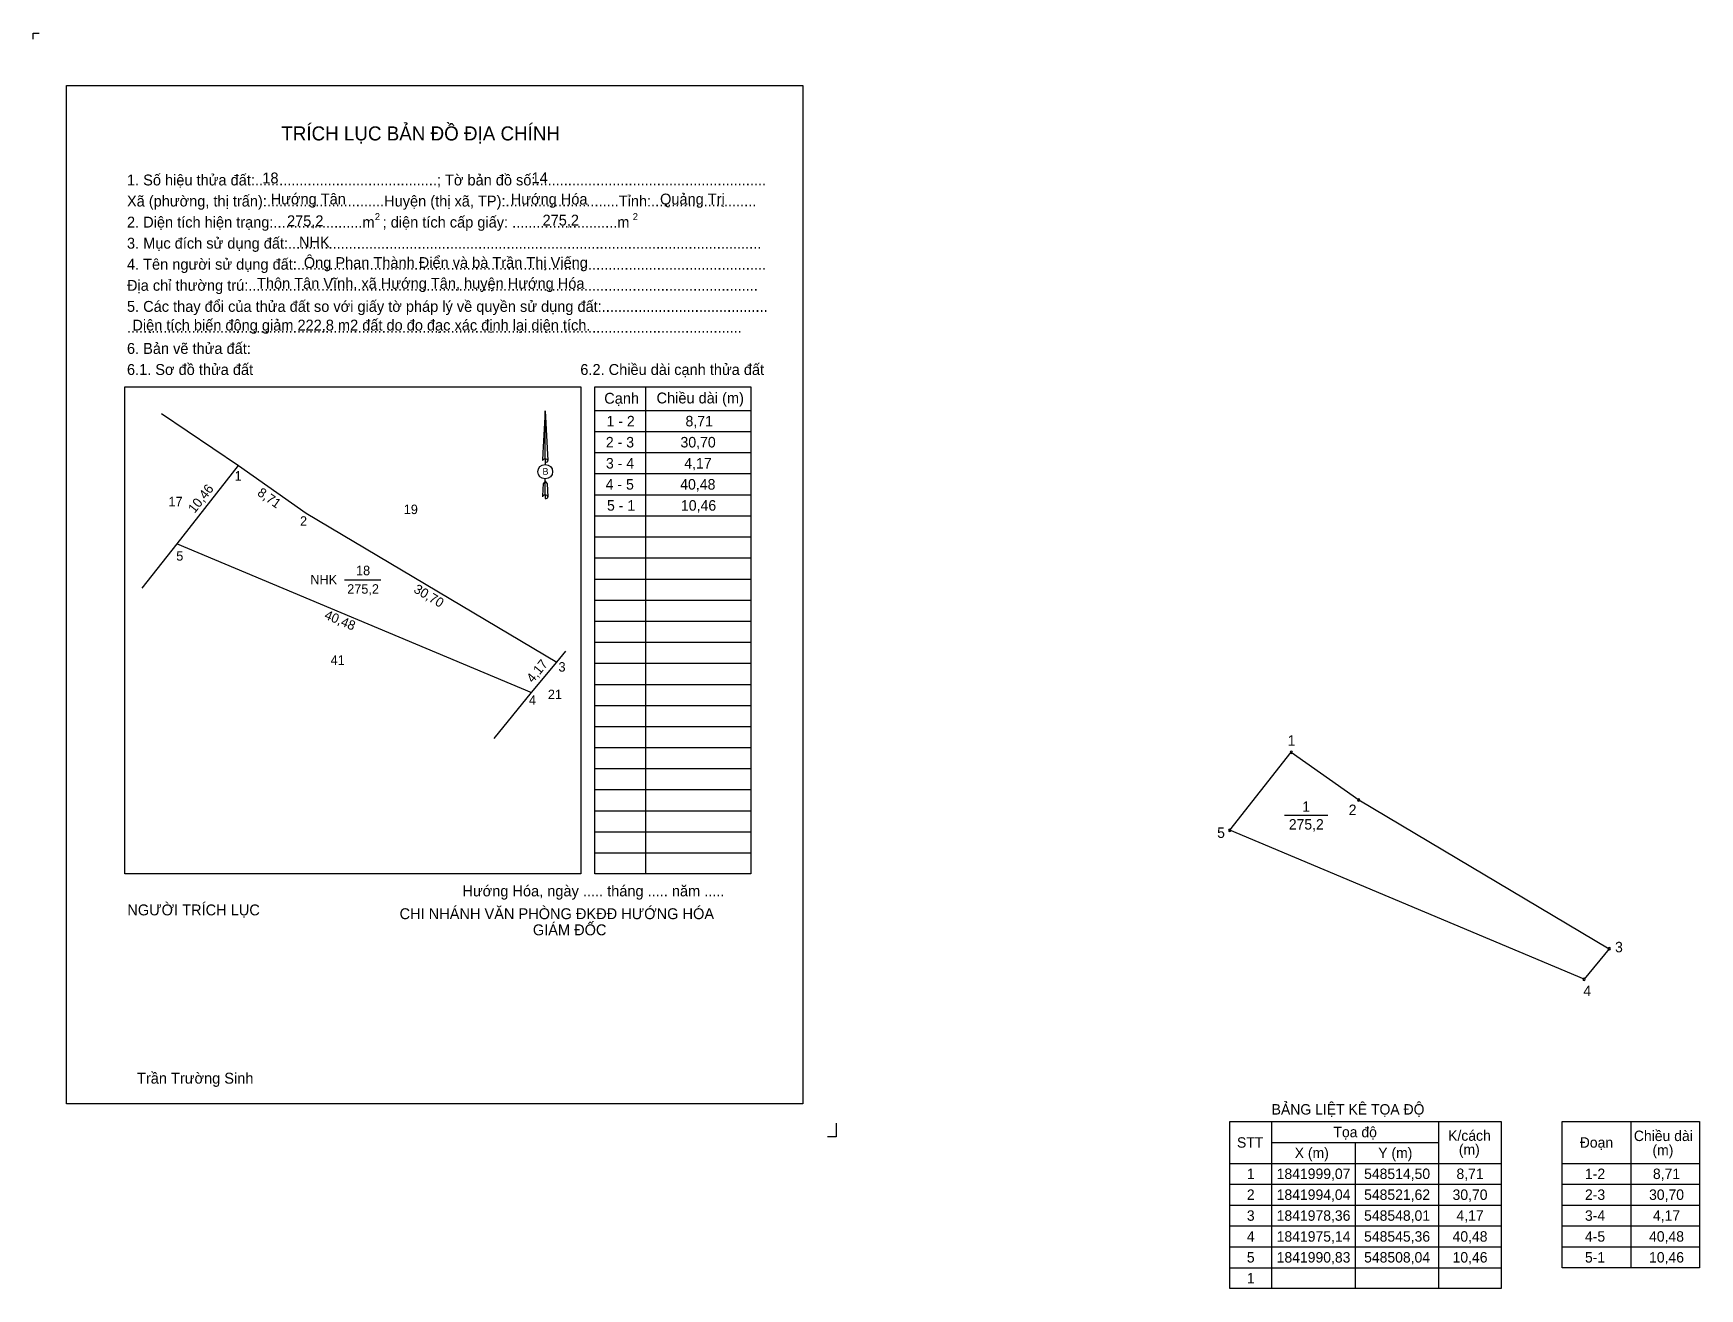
# Model space of a CAD drawing. Extents: x 548493 to 548668, y 1841912 to 1842045.
import ezdxf

# ---------------------------------------------------------------- set-up
doc = ezdxf.new("R2010")
doc.units = 0
for name, color, linetype in [('DIENTICH', 7, 'Continuous'), ('Level 1', 7, 'Continuous'), ('Level 10', 7, 'Continuous'), ('Level 16', 7, 'Continuous'), ('Level 18', 7, 'Continuous'), ('Level 2', 7, 'Continuous'), ('Level 5', 7, 'Continuous'), ('Level 6', 7, 'Continuous'), ('Level 7', 7, 'Continuous'), ('Level 9', 7, 'Continuous'), ('LINENGANG', 7, 'Continuous'), ('NODE', 7, 'Continuous'), ('TEXTSTTV', 7, 'Continuous'), ('TEXTV', 7, 'Continuous'), ('Vungmoi', 7, 'Continuous')]:
    doc.layers.add(name, color=color, linetype=linetype)

msp = doc.modelspace()

# ---------------------------------------------------------------- linework, layer by layer
at = {"layer": 'Level 1'}
for p, q in [((548502.52, 1842007.35), (548502.52, 1842007.35)), ((548557.35, 1842007.35), (548557.35, 1841956.04)), ((548506.39, 1842004.54), (548514.5, 1841999.06)), ((548552.02, 1842004.87), (548568.48, 1842004.87)), ((548552.02, 1842002.65), (548568.48, 1842002.65)), ((548552.02, 1842000.43), (548568.48, 1842000.43)), ((548552.02, 1841998.21), (548568.48, 1841998.21)), ((548552.02, 1841995.99), (548568.48, 1841995.99)), ((548552.02, 1841993.77), (548568.48, 1841993.77)), ((548552.02, 1841991.55), (548568.48, 1841991.55)), ((548552.02, 1841989.33), (548568.48, 1841989.33)), ((548552.02, 1841987.11), (548568.48, 1841987.11)), ((548552.02, 1841984.89), (548568.48, 1841984.89)), ((548552.02, 1841982.67), (548568.48, 1841982.67)), ((548548.01, 1841978.36), (548548.96, 1841979.52)), ((548552.02, 1841980.45), (548568.48, 1841980.45)), ((548552.02, 1841978.23), (548568.48, 1841978.23)), ((548552.02, 1841976.01), (548568.48, 1841976.01)), ((548552.02, 1841973.79), (548568.48, 1841973.79)), ((548552.02, 1841971.57), (548568.48, 1841971.57)), ((548552.02, 1841969.35), (548568.48, 1841969.35)), ((548552.02, 1841967.14), (548568.48, 1841967.14)), ((548552.02, 1841964.92), (548568.48, 1841964.92)), ((548552.02, 1841962.7), (548568.48, 1841962.7)), ((548552.02, 1841960.48), (548568.48, 1841960.48)), ((548552.02, 1841958.26), (548568.48, 1841958.26)), ((548623.32, 1841929.94), (548623.32, 1841912.34)), ((548640.92, 1841929.94), (548640.92, 1841912.34)), ((548661.17, 1841929.94), (548661.17, 1841914.54)), ((548623.32, 1841927.74), (548640.92, 1841927.74)), ((548632.12, 1841927.74), (548632.12, 1841912.34)), ((548618.92, 1841925.54), (548647.52, 1841925.54)), ((548618.92, 1841925.54), (548647.52, 1841925.54)), ((548653.92, 1841925.54), (548668.42, 1841925.54)), ((548653.92, 1841925.54), (548668.42, 1841925.54)), ((548618.92, 1841923.34), (548647.52, 1841923.34)), ((548653.92, 1841923.34), (548668.42, 1841923.34)), ((548618.92, 1841921.14), (548647.52, 1841921.14)), ((548653.92, 1841921.14), (548668.42, 1841921.14)), ((548618.92, 1841918.94), (548647.52, 1841918.94)), ((548653.92, 1841918.94), (548668.42, 1841918.94)), ((548618.92, 1841916.74), (548647.52, 1841916.74)), ((548653.92, 1841916.74), (548668.42, 1841916.74)), ((548618.92, 1841914.54), (548647.52, 1841914.54))]:
    msp.add_line(p, q, dxfattribs=at)
for points in [[(548502.52, 1842007.35), (548550.54, 1842007.35), (548550.54, 1841956.04), (548502.52, 1841956.04)], [(548552.02, 1842007.35), (548568.48, 1842007.35), (548568.48, 1841956.04), (548552.02, 1841956.04)], [(548618.92, 1841929.94), (548647.52, 1841929.94), (548647.52, 1841912.34), (548618.92, 1841912.34)], [(548653.92, 1841929.94), (548668.42, 1841929.94), (548668.42, 1841914.54), (548653.92, 1841914.54)]]:
    msp.add_lwpolyline(points, close=True, dxfattribs=at)
at = {"layer": 'Level 10'}
for p, q in [((548508.04, 1841990.83), (548545.36, 1841975.14)), ((548545.36, 1841975.14), (548548.01, 1841978.36))]:
    msp.add_line(p, q, dxfattribs=at)
msp.add_lwpolyline([(548508.04, 1841990.83), (548514.5, 1841999.06), (548521.62, 1841994.04), (548548.01, 1841978.36)], dxfattribs=at)
at = {"layer": 'Level 16'}
for p, q in [((548504.35, 1841986.14), (548508.04, 1841990.83)), ((548541.41, 1841970.29), (548545.36, 1841975.14))]:
    msp.add_line(p, q, dxfattribs=at)
at = {"layer": 'Level 18'}
for p, q in [((548546.8, 1842004.82), (548546.56, 1842000.4)), ((548546.8, 1842004.82), (548547.09, 1841999.58)), ((548546.8, 1842004.82), (548547.09, 1841999.58)), ((548546.8, 1841999.76), (548546.8, 1842004.82)), ((548546.8, 1842004.82), (548547.09, 1841999.58)), ((548546.56, 1842000.4), (548546.51, 1841999.58)), ((548546.8, 1841999.76), (548546.8, 1841999.54)), ((548546.8, 1841999.54), (548546.8, 1841999.4)), ((548546.8, 1841999.4), (548546.8, 1841999.19)), ((548546.8, 1841999.4), (548546.8, 1841999.19)), ((548546.8, 1841999.4), (548546.8, 1841999.19)), ((548547.09, 1841999.58), (548547.09, 1841999.58)), ((548546.6, 1841997.13), (548546.56, 1841996.59)), ((548546.8, 1841997.43), (548546.6, 1841997.13)), ((548546.8, 1841997.43), (548546.8, 1841997.65)), ((548546.8, 1841997.43), (548546.8, 1841997.65)), ((548546.8, 1841997.43), (548546.8, 1841997.65)), ((548546.8, 1841997.43), (548547.02, 1841997.13)), ((548546.8, 1841997.43), (548547.02, 1841997.13)), ((548546.8, 1841997.43), (548547.02, 1841997.13)), ((548546.8, 1841995.95), (548546.8, 1841997.43)), ((548547.02, 1841997.13), (548547.09, 1841995.78)), ((548547.02, 1841997.13), (548547.09, 1841995.78)), ((548547.02, 1841997.13), (548547.09, 1841995.78)), ((548546.56, 1841996.59), (548546.51, 1841995.79)), ((548546.8, 1841995.95), (548546.8, 1841995.73)), ((548546.8, 1841995.73), (548546.8, 1841995.59)), ((548547.09, 1841995.78), (548547.09, 1841995.79))]:
    msp.add_line(p, q, dxfattribs=at)
msp.add_ellipse((548546.8, 1841998.42), major_axis=(0.783, 0), ratio=0.952727, dxfattribs=at)
for centre, start_param, end_param in [((548546.8, 1841999.57), 1.570796, 3.074452), ((548546.8, 1841999.57), 0.067141, 1.570796), ((548546.8, 1841999.57), 4.712389, 6.283185), ((548546.8, 1841995.77), 2.491069, 3.074278), ((548546.8, 1841995.77), 1.570796, 2.491069), ((548546.8, 1841995.77), 0.067141, 1.570796), ((548546.8, 1841995.77), 4.712389, 6.283185)]:
    msp.add_ellipse(centre, major_axis=(0.287, 0), ratio=0.614131, start_param=start_param, end_param=end_param, dxfattribs=at)
at = {"layer": 'Level 2'}
for points in [[(548492.87, 1842043.99), (548492.87, 1842044.61), (548493.5, 1842044.61)], [(548577.46, 1841929.79), (548577.46, 1841928.34), (548576.53, 1841928.34)]]:
    msp.add_lwpolyline(points, dxfattribs=at)
msp.add_lwpolyline([(548496.38, 1842039.12), (548573.95, 1842039.12), (548573.95, 1841931.82), (548496.38, 1841931.82)], close=True, dxfattribs=at)
at = {"layer": 'Level 6'}
msp.add_line((548525.66, 1841987.04), (548529.47, 1841987.04), dxfattribs=at)
at = {"layer": 'LINENGANG'}
msp.add_line((548624.68, 1841962.23), (548629.26, 1841962.23), dxfattribs=at)
at = {"layer": 'NODE'}
for centre, start, end in [((548625.39, 1841968.86), 0, 180), ((548625.39, 1841968.86), 180, 0), ((548632.5, 1841963.84), 0, 180), ((548632.5, 1841963.84), 180, 0), ((548618.92, 1841960.63), 0, 180), ((548618.92, 1841960.63), 180, 0), ((548658.89, 1841948.16), 0, 180), ((548658.89, 1841948.16), 180, 0), ((548656.24, 1841944.94), 0, 180), ((548656.24, 1841944.94), 180, 0)]:
    msp.add_arc(centre, 0.125, start, end, dxfattribs=at)
at = {"layer": 'Vungmoi'}
msp.add_lwpolyline([(548625.39, 1841968.86), (548632.5, 1841963.84), (548658.89, 1841948.16), (548656.24, 1841944.94), (548618.92, 1841960.63)], close=True, dxfattribs=at)

# ---------------------------------------------------------------- texts
at = {"layer": 'DIENTICH'}
msp.add_text('275,2', height=1.1, dxfattribs=at).set_placement((548625.14, 1841960.71))
at = {"layer": 'Level 1'}
for s, height, p in [('TRÍCH LỤC BẢN ĐỒ ĐỊA CHÍNH', 1.48, (548519, 1842033.32)), ('1. Số hiệu thửa đất:.............................................; Tờ bản đồ số:.........................................................', 1.14692, (548502.74, 1842028.58)), ('Xã (phường, thị trấn):.............................Huyện (thị xã, TP):............................Tỉnh:..........................', 1.14692, (548502.74, 1842026.36)), ('2. Diện tích hiện trạng:......................m  ; diện tích cấp giấy: ..........................m', 1.1469, (548502.74, 1842024.14)), ('2', 0.74, (548528.85, 1842024.92)), ('2', 0.74, (548556.02, 1842024.92)), ('3. Mục đích sử dụng đất:.....................................................................................................................', 1.14692, (548502.74, 1842021.92)), ('4. Tên người sử dụng đất:....................................................................................................................', 1.14692, (548502.74, 1842019.7)), ('Địa chỉ thường trú:..............................................................................................................................', 1.14692, (548502.74, 1842017.48)), ('5. Các thay đổi của thửa đất so với giấy tờ pháp lý về quyền sử dụng đất:.........................................', 1.14692, (548502.74, 1842015.26)), ('........................................................................................................................................................', 1.14692, (548502.74, 1842013.08)), ('6. Bản vẽ thửa đất:', 1.1469, (548502.74, 1842010.83)), ('6.1. Sơ đồ thửa đất', 1.1469, (548502.74, 1842008.61)), ('6.2. Chiều dài cạnh thửa đất', 1.1469, (548550.5, 1842008.61)), ('Cạnh', 1.147, (548553.02, 1842005.58)), ('Chiều dài (m)', 1.1469, (548558.53, 1842005.61)), ('Hướng Hóa, ngày ..... tháng ..... năm .....', 1.1469, (548538.08, 1841953.67)), ('NGƯỜI TRÍCH LỤC', 1.1469, (548502.78, 1841951.67)), ('CHI NHÁNH VĂN PHÒNG ĐKĐĐ HƯỚNG HÓA', 1.1469, (548531.46, 1841951.27)), ('GIÁM ĐỐC', 1.147, (548545.5, 1841949.57)), ('Trần Trường Sinh', 1.1469, (548503.8, 1841933.94)), ('BẢNG LIỆT KÊ TỌA ĐỘ', 1.1, (548623.33, 1841930.68)), ('STT', 1.1, (548619.68, 1841927.19)), ('Tọa độ', 1.1, (548629.84, 1841928.29)), ('K/cách', 1.1, (548641.92, 1841927.92)), ('Đoạn', 1.1, (548655.79, 1841927.19)), ('Chiều dài', 1.1, (548661.49, 1841927.89)), ('X (m)', 1.1, (548625.76, 1841926.09)), ('Y (m)', 1.1, (548634.56, 1841926.09)), ('(m)', 1.1, (548643.05, 1841926.45)), ('(m)', 1.1, (548663.45, 1841926.39)), ('1', 1.1, (548620.72, 1841923.89)), ('1841999,07', 1.1, (548623.86, 1841923.89)), ('548514,50', 1.1, (548633.07, 1841923.89)), ('8,71', 1.1, (548642.8, 1841923.89)), ('1-2', 1.1, (548656.34, 1841923.89)), ('8,71', 1.1, (548663.5, 1841923.89)), ('2', 1.1, (548620.72, 1841921.69)), ('1841994,04', 1.1, (548623.86, 1841921.69)), ('548521,62', 1.1, (548633.07, 1841921.69)), ('30,70', 1.1, (548642.39, 1841921.69)), ('2-3', 1.1, (548656.34, 1841921.69)), ('30,70', 1.1, (548663.09, 1841921.69)), ('3', 1.1, (548620.72, 1841919.49)), ('1841978,36', 1.1, (548623.86, 1841919.49)), ('548548,01', 1.1, (548633.07, 1841919.49)), ('4,17', 1.1, (548642.8, 1841919.49)), ('3-4', 1.1, (548656.34, 1841919.49)), ('4,17', 1.1, (548663.5, 1841919.49)), ('4', 1.1, (548620.72, 1841917.29)), ('1841975,14', 1.1, (548623.86, 1841917.29)), ('548545,36', 1.1, (548633.07, 1841917.29)), ('40,48', 1.1, (548642.39, 1841917.29)), ('4-5', 1.1, (548656.34, 1841917.29)), ('40,48', 1.1, (548663.09, 1841917.29)), ('5', 1.1, (548620.72, 1841915.09)), ('1841990,83', 1.1, (548623.86, 1841915.09)), ('548508,04', 1.1, (548633.07, 1841915.09)), ('10,46', 1.1, (548642.39, 1841915.09)), ('5-1', 1.1, (548656.34, 1841915.09)), ('10,46', 1.1, (548663.09, 1841915.09)), ('1', 1.1, (548620.72, 1841912.89))]:
    msp.add_text(s, height=height, dxfattribs=at).set_placement(p)
at = {"layer": 'Level 10'}
for s, p in [('1 - 2', (548553.26, 1842003.19)), ('8,71', (548561.58, 1842003.19)), ('2 - 3', (548553.19, 1842000.97)), ('30,70', (548561.05, 1842000.97)), ('3 - 4', (548553.2, 1841998.75)), ('4,17', (548561.45, 1841998.75)), ('4 - 5', (548553.17, 1841996.53)), ('40,48', (548561.02, 1841996.53)), ('5 - 1', (548553.31, 1841994.31)), ('10,46', (548561.1, 1841994.31))]:
    msp.add_text(s, height=1.11, dxfattribs=at).set_placement(p)
at = {"layer": 'Level 18'}
msp.add_text('B', height=0.71, dxfattribs=at).set_placement((548546.51, 1841998.09))
at = {"layer": 'Level 5'}
for s, rotation, p in [('10,46', 51.8641, (548509.87, 1841993.97)), ('8,71', 324.7821, (548516.39, 1841996)), ('30,70', 329.2799, (548532.86, 1841985.77)), ('40,48', 337.1907, (548523.46, 1841982.96)), ('4,17', 50.5834, (548545.5, 1841976.1))]:
    msp.add_text(s, height=1, rotation=rotation, dxfattribs=at).set_placement(p)
at = {"layer": 'Level 6'}
for s, height, p in [('18', 1.147, (548517, 1842028.79)), ('14', 1.147, (548545.36, 1842028.8)), ('Hướng Tân', 1.147, (548517.88, 1842026.58)), ('Hướng Hóa', 1.147, (548543.17, 1842026.57)), ('Quảng Trị', 1.147, (548558.9, 1842026.57)), ('275,2', 1.147, (548519.6, 1842024.28)), ('275,2', 1.147, (548546.52, 1842024.35)), ('NHK', 1.147, (548520.86, 1842022.05)), ('Ông Phan Thành Điển và bà Trần Thị Viếng', 1.1469, (548521.37, 1842019.88)), ('Thôn Tân Vĩnh, xã Hướng Tân, huyện Hướng Hóa', 1.1469, (548516.44, 1842017.69)), ('Diện tích biến động giảm 222,8 m2 đất do đo đạc xác định lại diện tích.', 1.1469, (548503.31, 1842013.29)), ('18', 1, (548526.87, 1841987.51)), ('NHK', 1, (548522.06, 1841986.54)), ('275,2', 1, (548525.94, 1841985.56))]:
    msp.add_text(s, height=height, dxfattribs=at).set_placement(p)
at = {"layer": 'Level 7'}
for s, p in [('17', (548507.11, 1841994.77)), ('19', (548531.9, 1841993.95)), ('41', (548524.19, 1841978.06)), ('21', (548547.08, 1841974.45))]:
    msp.add_text(s, height=1, dxfattribs=at).set_placement(p)
at = {"layer": 'Level 9'}
for s, p in [('1', (548514.08, 1841997.48)), ('2', (548520.97, 1841992.72)), ('5', (548507.93, 1841989.04)), ('3', (548548.2, 1841977.35)), ('4', (548545.09, 1841973.86))]:
    msp.add_text(s, height=1, dxfattribs=at).set_placement(p)
at = {"layer": 'TEXTSTTV'}
for s, p in [('1', (548625.02, 1841969.55)), ('2', (548631.45, 1841962.24)), ('5', (548617.59, 1841959.83)), ('3', (548659.51, 1841947.78)), ('4', (548656.17, 1841943.17))]:
    msp.add_text(s, height=1.1, dxfattribs=at).set_placement(p)
at = {"layer": 'TEXTV'}
msp.add_text('1', height=1.1, dxfattribs=at).set_placement((548626.56, 1841962.58))

doc.saveas('drawing.dxf')
